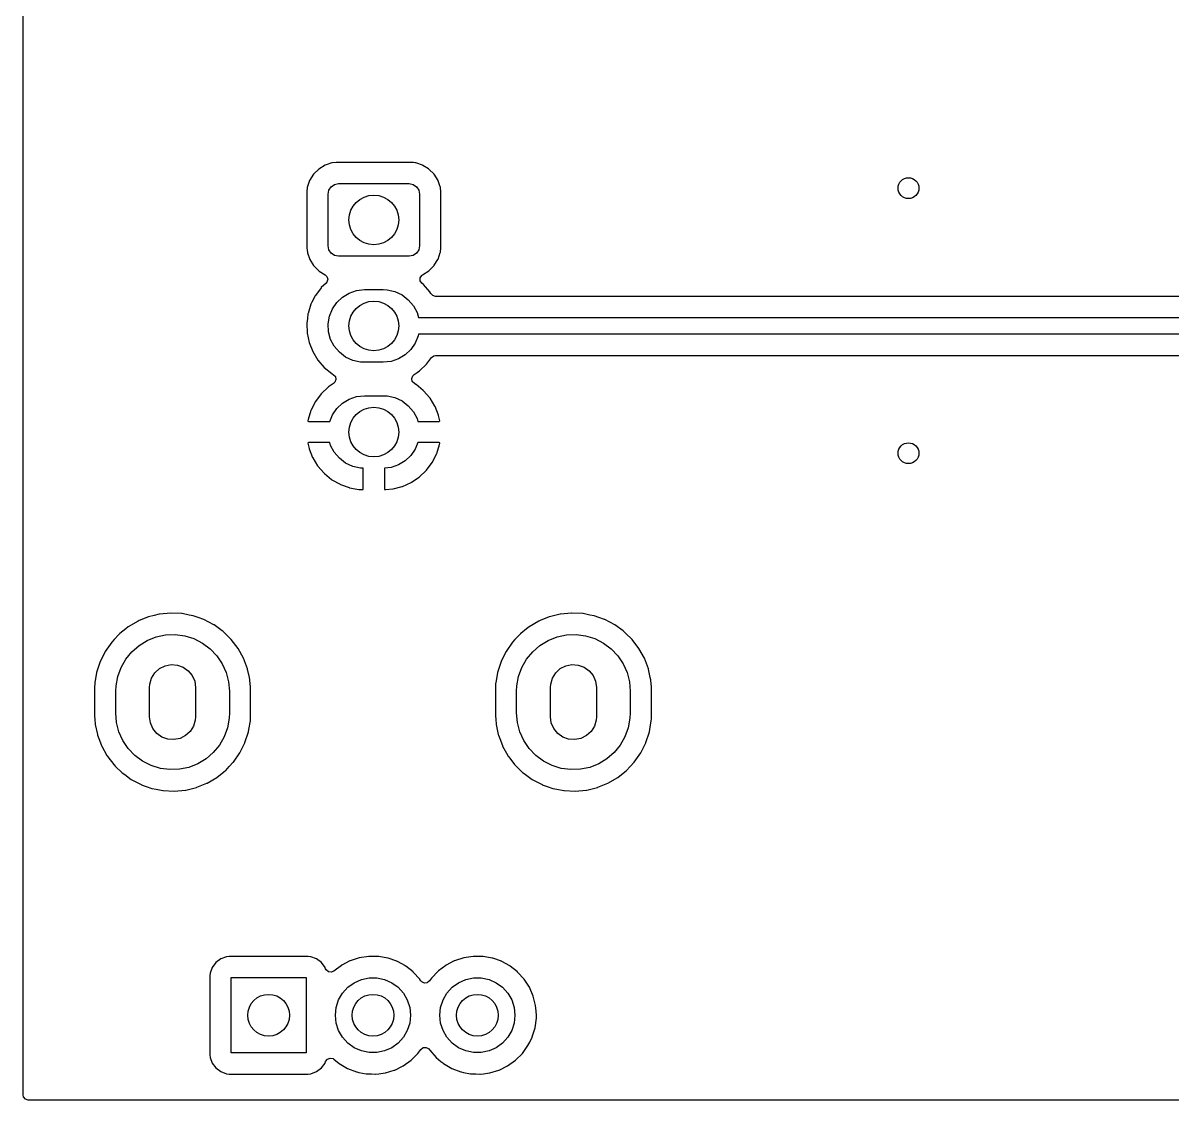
# Model space of a CAD drawing. Extents: x 63 to 234, y -148 to -41.
# Drawn here: x 62.62 to 90.15, y -147.57 to -121.77 of the extents above; entities that cross this region are included whole.
import ezdxf

# ---------------------------------------------------------------- set-up
doc = ezdxf.new("R2010")
doc.units = 0
doc.layers.add('BLACK', color=7, linetype='CONTINUOUS')

msp = doc.modelspace()

# ---------------------------------------------------------------- linework, layer by layer
at = {"layer": 'BLACK', "linetype": 'CONTINUOUS'}
for p, q in [((62.6155, -147.447), (62.6155, -40.7665)), ((69.6977, -125.274), (69.5727, -125.399)), ((69.8481, -125.18), (69.6977, -125.274)), ((69.8772, -125.171), (69.8481, -125.18)), ((70.0093, -125.127), (69.8772, -125.171)), ((70.0158, -125.124), (70.0093, -125.127)), ((70.0093, -125.127), (70.0093, -125.127)), ((70.0227, -125.124), (70.0158, -125.124)), ((70.1183, -125.114), (70.0227, -125.124)), ((70.0227, -125.124), (70.0227, -125.124)), ((70.1184, -125.114), (70.1183, -125.114)), ((70.1216, -125.113), (70.1184, -125.114)), ((71.9124, -125.113), (70.1216, -125.113)), ((71.967, -125.119), (71.9124, -125.113)), ((72.01, -125.124), (71.967, -125.119)), ((72.0169, -125.124), (72.01, -125.124)), ((72.01, -125.124), (72.01, -125.124)), ((72.0234, -125.126), (72.0169, -125.124)), ((72.0435, -125.133), (72.0234, -125.126)), ((72.0234, -125.126), (72.0234, -125.126)), ((72.1847, -125.18), (72.0435, -125.133)), ((72.191, -125.184), (72.1847, -125.18)), ((72.3259, -125.267), (72.191, -125.184)), ((72.191, -125.184), (72.191, -125.184)), ((72.3353, -125.273), (72.3259, -125.267)), ((72.4605, -125.398), (72.3353, -125.273)), ((69.4799, -125.549), (69.4242, -125.717)), ((69.5727, -125.399), (69.4799, -125.549)), ((72.5536, -125.548), (72.4605, -125.398)), ((72.5559, -125.555), (72.5536, -125.548)), ((72.5885, -125.653), (72.5559, -125.555)), ((69.4242, -125.717), (69.4135, -125.822)), ((69.4135, -125.822), (69.4135, -127.162)), ((69.922, -125.872), (69.941, -125.776)), ((69.941, -125.776), (69.9952, -125.695)), ((69.9952, -125.695), (70.0763, -125.641)), ((70.0763, -125.641), (70.172, -125.622)), ((70.172, -125.622), (71.862, -125.622)), ((71.862, -125.622), (71.9577, -125.641)), ((71.9577, -125.641), (72.0388, -125.695)), ((72.0388, -125.695), (72.093, -125.776)), ((72.093, -125.776), (72.112, -125.872)), ((72.6095, -125.716), (72.5885, -125.653)), ((72.6205, -125.822), (72.6095, -125.716)), ((72.6205, -127.162), (72.6205, -125.822)), ((69.922, -127.112), (69.922, -125.872)), ((72.112, -125.872), (72.112, -127.112)), ((69.4135, -127.162), (69.4138, -127.166)), ((69.4138, -127.166), (69.4138, -127.166)), ((69.4138, -127.166), (69.4191, -127.217)), ((69.4191, -127.217), (69.4245, -127.268)), ((69.941, -127.208), (69.922, -127.112)), ((69.9952, -127.289), (69.941, -127.208)), ((72.093, -127.208), (72.0388, -127.289)), ((72.112, -127.112), (72.093, -127.208)), ((72.6098, -127.267), (72.6205, -127.162)), ((69.4245, -127.268), (69.4267, -127.275)), ((69.4267, -127.275), (69.4267, -127.275)), ((69.4267, -127.275), (69.4293, -127.283)), ((69.4293, -127.283), (69.4804, -127.436)), ((69.4804, -127.436), (69.5735, -127.586)), ((70.0763, -127.343), (69.9952, -127.289)), ((70.172, -127.362), (70.0763, -127.343)), ((71.862, -127.362), (70.172, -127.362)), ((71.9577, -127.343), (71.862, -127.362)), ((72.0388, -127.289), (71.9577, -127.343)), ((72.4651, -127.579), (72.5503, -127.441)), ((72.5503, -127.441), (72.5541, -127.435)), ((72.5503, -127.441), (72.5503, -127.441)), ((72.5541, -127.435), (72.5806, -127.355)), ((72.5806, -127.355), (72.6076, -127.273)), ((72.6076, -127.273), (72.6098, -127.267)), ((72.6076, -127.273), (72.6076, -127.273)), ((69.5735, -127.586), (69.5787, -127.592)), ((69.5787, -127.592), (69.5865, -127.599)), ((69.5865, -127.599), (69.6987, -127.711)), ((69.6987, -127.711), (69.7049, -127.715)), ((69.7049, -127.715), (69.7049, -127.715)), ((69.7049, -127.715), (69.8493, -127.804)), ((72.1859, -127.804), (72.3301, -127.714)), ((72.3301, -127.714), (72.3363, -127.71)), ((72.3363, -127.71), (72.4613, -127.585)), ((72.4613, -127.585), (72.4651, -127.579)), ((69.8727, -128.004), (69.7597, -128.112)), ((69.8493, -127.804), (69.8479, -127.806)), ((69.8479, -127.806), (69.8923, -127.845)), ((69.8912, -127.982), (69.8727, -128.004)), ((69.9118, -127.914), (69.8912, -127.982)), ((69.8923, -127.845), (69.9118, -127.914)), ((72.1273, -127.88), (72.1641, -127.819)), ((72.1292, -127.951), (72.1273, -127.88)), ((72.1692, -128.01), (72.1292, -127.951)), ((72.1641, -127.819), (72.1864, -127.804)), ((72.2065, -128.04), (72.1692, -128.01)), ((72.1864, -127.804), (72.1859, -127.804)), ((72.3598, -128.217), (72.2065, -128.04)), ((69.6138, -128.308), (69.5348, -128.463)), ((69.6162, -128.303), (69.6138, -128.308)), ((69.6138, -128.308), (69.6138, -128.308)), ((69.7558, -128.115), (69.6162, -128.303)), ((69.7597, -128.112), (69.7558, -128.115)), ((69.7597, -128.112), (69.7597, -128.112)), ((70.266, -128.339), (70.4271, -128.242)), ((70.4271, -128.242), (70.6052, -128.182)), ((70.6052, -128.182), (70.792, -128.162)), ((70.792, -128.162), (71.242, -128.162)), ((71.242, -128.162), (71.339, -128.167)), ((71.339, -128.167), (71.5224, -128.208)), ((71.5224, -128.208), (71.6927, -128.288)), ((71.6927, -128.288), (71.842, -128.402)), ((72.3834, -128.256), (72.3598, -128.217)), ((72.3878, -128.263), (72.3834, -128.256)), ((72.4274, -128.303), (72.3878, -128.263)), ((72.4955, -128.323), (72.4274, -128.303)), ((122.149, -128.323), (72.4955, -128.323)), ((69.5102, -128.511), (69.4408, -128.735)), ((69.5348, -128.463), (69.5102, -128.511)), ((70.0238, -128.624), (70.1295, -128.468)), ((70.1295, -128.468), (70.266, -128.339)), ((71.842, -128.402), (71.9633, -128.546)), ((71.9633, -128.546), (72.0509, -128.712)), ((69.4254, -128.851), (69.4101, -128.967)), ((69.4401, -128.74), (69.4254, -128.851)), ((69.4408, -128.735), (69.4401, -128.74)), ((69.4401, -128.74), (69.4401, -128.74)), ((69.9234, -128.983), (69.954, -128.798)), ((69.954, -128.798), (70.0238, -128.624)), ((72.0509, -128.712), (72.084, -128.832)), ((72.084, -128.832), (122.174, -128.832)), ((69.4101, -128.967), (69.4188, -129.201)), ((69.9332, -129.171), (69.9234, -128.983)), ((69.4188, -129.201), (69.4669, -129.43)), ((69.4669, -129.43), (69.5528, -129.647)), ((69.9831, -129.352), (69.9332, -129.171)), ((70.0707, -129.518), (69.9831, -129.352)), ((72.08, -129.266), (72.0102, -129.44)), ((72.0856, -129.232), (72.08, -129.266)), ((122.091, -129.232), (72.0856, -129.232)), ((69.5528, -129.647), (69.6742, -129.847)), ((70.192, -129.662), (70.0707, -129.518)), ((70.3413, -129.776), (70.192, -129.662)), ((71.9045, -129.596), (71.768, -129.725)), ((72.0102, -129.44), (71.9045, -129.596)), ((69.6742, -129.847), (69.8275, -130.024)), ((70.5116, -129.856), (70.3413, -129.776)), ((70.695, -129.897), (70.5116, -129.856)), ((70.792, -129.902), (70.695, -129.897)), ((71.242, -129.902), (70.792, -129.902)), ((71.4288, -129.882), (71.242, -129.902)), ((71.6069, -129.822), (71.4288, -129.882)), ((71.768, -129.725), (71.6069, -129.822)), ((72.1089, -130.11), (72.2782, -129.949)), ((72.2782, -129.949), (72.3537, -129.847)), ((72.3537, -129.847), (72.3953, -129.791)), ((72.3953, -129.791), (72.452, -129.749)), ((72.452, -129.749), (72.4964, -129.74)), ((72.4964, -129.74), (121.828, -129.74)), ((69.8275, -130.024), (70.0084, -130.172)), ((70.0084, -130.172), (70.013, -130.175)), ((70.013, -130.175), (70.013, -130.175)), ((70.013, -130.175), (70.046, -130.194)), ((70.046, -130.194), (70.0953, -130.245)), ((70.0953, -130.245), (70.1092, -130.314)), ((71.9249, -130.29), (71.9508, -130.224)), ((71.9508, -130.224), (71.98, -130.197)), ((71.98, -130.197), (72.0516, -130.149)), ((72.0516, -130.149), (72.1089, -130.11)), ((69.9216, -130.498), (69.7601, -130.652)), ((69.9298, -130.491), (69.9216, -130.498)), ((70.054, -130.408), (69.9298, -130.491)), ((70.0832, -130.38), (70.054, -130.408)), ((70.1092, -130.314), (70.0832, -130.38)), ((71.9387, -130.36), (71.9249, -130.29)), ((71.988, -130.411), (71.9387, -130.36)), ((72.0207, -130.43), (71.988, -130.411)), ((72.0295, -130.436), (72.0207, -130.43)), ((72.202, -130.577), (72.0295, -130.436)), ((69.753, -130.66), (69.6198, -130.839)), ((69.7601, -130.652), (69.753, -130.66)), ((70.266, -130.879), (70.4271, -130.782)), ((70.4271, -130.782), (70.6052, -130.722)), ((70.6052, -130.722), (70.792, -130.702)), ((70.792, -130.702), (71.242, -130.702)), ((71.242, -130.702), (71.339, -130.707)), ((71.339, -130.707), (71.5224, -130.748)), ((71.5224, -130.748), (71.6927, -130.828)), ((72.2097, -130.585), (72.202, -130.577)), ((72.3559, -130.753), (72.2097, -130.585)), ((72.3622, -130.762), (72.3559, -130.753)), ((72.478, -130.953), (72.3622, -130.762)), ((69.509, -131.057), (69.4429, -131.27)), ((69.513, -131.047), (69.509, -131.057)), ((69.6142, -130.848), (69.513, -131.047)), ((69.6198, -130.839), (69.6142, -130.848)), ((70.0238, -131.164), (70.1295, -131.008)), ((70.1295, -131.008), (70.266, -130.879)), ((71.6927, -130.828), (71.842, -130.942)), ((71.842, -130.942), (71.9633, -131.086)), ((71.9633, -131.086), (72.0509, -131.252)), ((72.4827, -130.962), (72.478, -130.953)), ((72.5647, -131.17), (72.4827, -130.962)), ((69.4406, -131.28), (69.438, -131.3)), ((69.438, -131.3), (69.4402, -131.314)), ((69.4402, -131.314), (69.4533, -131.318)), ((69.4429, -131.27), (69.4406, -131.28)), ((69.4533, -131.318), (69.9621, -131.318)), ((69.9621, -131.318), (70.0238, -131.164)), ((72.0509, -131.252), (72.0692, -131.318)), ((72.0692, -131.318), (72.5786, -131.318)), ((72.5677, -131.18), (72.5647, -131.17)), ((72.5937, -131.303), (72.5677, -131.18)), ((72.5786, -131.318), (72.5922, -131.314)), ((72.5922, -131.314), (72.5937, -131.303)), ((69.4418, -131.83), (69.4403, -131.841)), ((69.4403, -131.841), (69.4663, -131.964)), ((69.4554, -131.826), (69.4418, -131.83)), ((69.9648, -131.826), (69.4554, -131.826)), ((69.9831, -131.892), (69.9648, -131.826)), ((70.0707, -132.058), (69.9831, -131.892)), ((72.0719, -131.826), (72.0102, -131.98)), ((72.5807, -131.826), (72.0719, -131.826)), ((72.525, -132.087), (72.5911, -131.874)), ((72.5938, -131.83), (72.5807, -131.826)), ((72.5911, -131.874), (72.5934, -131.864)), ((72.5934, -131.864), (72.596, -131.844)), ((72.596, -131.844), (72.5938, -131.83)), ((69.4663, -131.964), (69.4693, -131.974)), ((69.4693, -131.974), (69.5513, -132.182)), ((69.5513, -132.182), (69.556, -132.191)), ((70.192, -132.202), (70.0707, -132.058)), ((71.9045, -132.136), (71.768, -132.265)), ((72.0102, -131.98), (71.9045, -132.136)), ((72.4198, -132.296), (72.521, -132.097)), ((72.521, -132.097), (72.525, -132.087)), ((69.556, -132.191), (69.6718, -132.382)), ((69.6718, -132.382), (69.6781, -132.391)), ((69.6781, -132.391), (69.8243, -132.559)), ((70.3413, -132.316), (70.192, -132.202)), ((70.5116, -132.396), (70.3413, -132.316)), ((70.695, -132.437), (70.5116, -132.396)), ((70.763, -132.44), (70.695, -132.437)), ((70.763, -132.936), (70.763, -132.44)), ((71.4288, -132.422), (71.271, -132.439)), ((71.271, -132.439), (71.271, -132.932)), ((71.6069, -132.362), (71.4288, -132.422)), ((71.768, -132.265), (71.6069, -132.362)), ((72.281, -132.484), (72.4142, -132.305)), ((72.4142, -132.305), (72.4198, -132.296)), ((69.8243, -132.559), (69.832, -132.567)), ((69.832, -132.567), (70.0045, -132.708)), ((70.0045, -132.708), (70.0133, -132.714)), ((70.0133, -132.714), (70.2073, -132.825)), ((71.919, -132.777), (72.1042, -132.653)), ((72.1042, -132.653), (72.1124, -132.646)), ((72.1124, -132.646), (72.2739, -132.492)), ((72.2739, -132.492), (72.281, -132.484)), ((70.2073, -132.825), (70.2169, -132.829)), ((70.2169, -132.829), (70.4267, -132.905)), ((70.4267, -132.905), (70.437, -132.908)), ((70.437, -132.908), (70.6578, -132.948)), ((70.6578, -132.948), (70.666, -132.949)), ((70.666, -132.949), (70.6849, -132.95)), ((70.6849, -132.95), (70.6878, -132.95)), ((70.6878, -132.95), (70.7449, -132.95)), ((70.7449, -132.95), (70.7601, -132.946)), ((70.7601, -132.946), (70.7613, -132.944)), ((70.7613, -132.944), (70.763, -132.936)), ((71.271, -132.932), (71.2755, -132.947)), ((71.2755, -132.947), (71.2769, -132.948)), ((71.2769, -132.948), (71.2845, -132.95)), ((71.2845, -132.95), (71.2981, -132.95)), ((71.2981, -132.95), (71.3034, -132.95)), ((71.3034, -132.95), (71.4697, -132.936)), ((71.4697, -132.936), (71.4802, -132.934)), ((71.4802, -132.934), (71.6962, -132.878)), ((71.6962, -132.878), (71.7062, -132.874)), ((71.7062, -132.874), (71.9097, -132.783)), ((71.9097, -132.783), (71.919, -132.777)), ((65.6169, -136.001), (65.397, -136.09)), ((65.6212, -135.999), (65.6169, -136.001)), ((65.6169, -136.001), (65.6169, -136.001)), ((65.7554, -135.966), (65.6212, -135.999)), ((65.8801, -135.936), (65.7554, -135.966)), ((65.8846, -135.935), (65.8801, -135.936)), ((65.8801, -135.936), (65.8801, -135.936)), ((66.1545, -135.909), (65.8846, -135.935)), ((66.1591, -135.909), (66.1545, -135.909)), ((66.4208, -135.922), (66.1591, -135.909)), ((66.1591, -135.909), (66.1591, -135.909)), ((66.4253, -135.922), (66.4208, -135.922)), ((66.4208, -135.922), (66.4208, -135.922)), ((66.4298, -135.923), (66.4253, -135.922)), ((66.5933, -135.956), (66.4298, -135.923)), ((66.4298, -135.923), (66.4298, -135.923)), ((66.6914, -135.975), (66.5933, -135.956)), ((66.8078, -136.016), (66.6914, -135.975)), ((66.9427, -136.064), (66.8078, -136.016)), ((75.2169, -136.001), (74.997, -136.09)), ((75.2212, -135.999), (75.2169, -136.001)), ((75.2169, -136.001), (75.2169, -136.001)), ((75.3554, -135.966), (75.2212, -135.999)), ((75.4801, -135.936), (75.3554, -135.966)), ((75.4846, -135.935), (75.4801, -135.936)), ((75.4801, -135.936), (75.4801, -135.936)), ((75.7545, -135.909), (75.4846, -135.935)), ((75.7591, -135.909), (75.7545, -135.909)), ((76.0208, -135.922), (75.7591, -135.909)), ((75.7591, -135.909), (75.7591, -135.909)), ((76.0253, -135.922), (76.0208, -135.922)), ((76.0208, -135.922), (76.0208, -135.922)), ((76.0298, -135.923), (76.0253, -135.922)), ((76.1933, -135.956), (76.0298, -135.923)), ((76.0298, -135.923), (76.0298, -135.923)), ((76.2914, -135.975), (76.1933, -135.956)), ((76.4078, -136.016), (76.2914, -135.975)), ((76.5427, -136.064), (76.4078, -136.016)), ((65.0758, -136.286), (64.9376, -136.397)), ((65.1358, -136.238), (65.0758, -136.286)), ((65.3698, -136.101), (65.1358, -136.238)), ((65.397, -136.09), (65.3698, -136.101)), ((66.9428, -136.064), (66.9427, -136.064)), ((66.9471, -136.065), (66.9428, -136.064)), ((67.187, -136.191), (66.9471, -136.065)), ((67.1907, -136.194), (67.187, -136.191)), ((67.3881, -136.338), (67.1907, -136.194)), ((74.6758, -136.286), (74.5376, -136.397)), ((74.7358, -136.238), (74.6758, -136.286)), ((74.9698, -136.101), (74.7358, -136.238)), ((74.997, -136.09), (74.9698, -136.101)), ((76.5428, -136.064), (76.5427, -136.064)), ((76.5471, -136.065), (76.5428, -136.064)), ((76.787, -136.191), (76.5471, -136.065)), ((76.7907, -136.194), (76.787, -136.191)), ((76.9881, -136.338), (76.7907, -136.194)), ((64.7962, -136.544), (64.739, -136.606)), ((64.9209, -136.411), (64.7962, -136.544)), ((64.9241, -136.407), (64.9209, -136.411)), ((64.9376, -136.397), (64.9241, -136.407)), ((65.3957, -136.683), (65.5923, -136.564)), ((65.5923, -136.564), (65.8062, -136.479)), ((65.8062, -136.479), (66.0313, -136.432)), ((66.0313, -136.432), (66.2611, -136.424)), ((66.2611, -136.424), (66.489, -136.454)), ((66.489, -136.454), (66.7087, -136.522)), ((66.7087, -136.522), (66.9137, -136.626)), ((67.4063, -136.351), (67.3881, -136.338)), ((67.4689, -136.412), (67.4063, -136.351)), ((67.5801, -136.521), (67.4689, -136.412)), ((67.6002, -136.541), (67.5801, -136.521)), ((67.7647, -136.756), (67.6002, -136.541)), ((74.3962, -136.544), (74.339, -136.606)), ((74.5209, -136.411), (74.3962, -136.544)), ((74.5241, -136.407), (74.5209, -136.411)), ((74.5376, -136.397), (74.5241, -136.407)), ((74.9957, -136.683), (75.1923, -136.564)), ((75.1923, -136.564), (75.4062, -136.479)), ((75.4062, -136.479), (75.6313, -136.432)), ((75.6313, -136.432), (75.8611, -136.424)), ((75.8611, -136.424), (76.089, -136.454)), ((76.089, -136.454), (76.3087, -136.522)), ((76.3087, -136.522), (76.5137, -136.626)), ((77.0063, -136.351), (76.9881, -136.338)), ((77.0689, -136.412), (77.0063, -136.351)), ((77.1801, -136.521), (77.0689, -136.412)), ((77.2002, -136.541), (77.1801, -136.521)), ((77.3647, -136.756), (77.2002, -136.541)), ((64.5824, -136.832), (64.5003, -136.997)), ((64.5844, -136.828), (64.5824, -136.832)), ((64.5824, -136.832), (64.5824, -136.832)), ((64.739, -136.606), (64.5844, -136.828)), ((65.0762, -137.012), (65.222, -136.834)), ((65.222, -136.834), (65.3957, -136.683)), ((66.9137, -136.626), (67.0982, -136.763)), ((67.0982, -136.763), (67.2569, -136.93)), ((67.8963, -136.993), (67.7647, -136.756)), ((74.1824, -136.832), (74.1003, -136.997)), ((74.1844, -136.828), (74.1824, -136.832)), ((74.1824, -136.832), (74.1824, -136.832)), ((74.339, -136.606), (74.1844, -136.828)), ((74.6762, -137.012), (74.822, -136.834)), ((74.822, -136.834), (74.9957, -136.683)), ((76.5137, -136.626), (76.6982, -136.763)), ((76.6982, -136.763), (76.8569, -136.93)), ((77.4963, -136.993), (77.3647, -136.756)), ((64.4636, -137.071), (64.3792, -137.329)), ((64.5003, -136.997), (64.4636, -137.071)), ((64.9624, -137.212), (65.0762, -137.012)), ((66.0161, -137.173), (66.1625, -137.143)), ((66.1625, -137.143), (66.3114, -137.154)), ((67.2569, -136.93), (67.3853, -137.121)), ((67.3853, -137.121), (67.4798, -137.33)), ((67.9924, -137.247), (67.8963, -136.993)), ((74.0636, -137.071), (73.9792, -137.329)), ((74.1003, -136.997), (74.0636, -137.071)), ((74.5624, -137.212), (74.6762, -137.012)), ((75.6161, -137.173), (75.7625, -137.143)), ((75.7625, -137.143), (75.9114, -137.154)), ((76.8569, -136.93), (76.9853, -137.121)), ((76.9853, -137.121), (77.0798, -137.33)), ((77.5924, -137.247), (77.4963, -136.993)), ((64.3784, -137.333), (64.336, -137.577)), ((64.3792, -137.329), (64.3784, -137.333)), ((64.3784, -137.333), (64.3784, -137.333)), ((64.884, -137.428), (64.9624, -137.212)), ((65.6945, -137.468), (65.7732, -137.341)), ((65.7732, -137.341), (65.8831, -137.24)), ((65.8831, -137.24), (66.0161, -137.173)), ((66.3114, -137.154), (66.4518, -137.205)), ((66.4518, -137.205), (66.5735, -137.291)), ((66.5735, -137.291), (66.6675, -137.407)), ((66.6675, -137.407), (66.7267, -137.544)), ((67.4798, -137.33), (67.5376, -137.553)), ((67.9934, -137.251), (67.9924, -137.247)), ((68.0378, -137.452), (67.9934, -137.251)), ((67.9934, -137.251), (67.9934, -137.251)), ((73.9784, -137.333), (73.936, -137.577)), ((73.9792, -137.329), (73.9784, -137.333)), ((73.9784, -137.333), (73.9784, -137.333)), ((74.484, -137.428), (74.5624, -137.212)), ((75.2946, -137.468), (75.3732, -137.341)), ((75.3732, -137.341), (75.4831, -137.24)), ((75.4831, -137.24), (75.6161, -137.173)), ((75.9114, -137.154), (76.0518, -137.205)), ((76.0518, -137.205), (76.1735, -137.291)), ((76.1735, -137.291), (76.2674, -137.407)), ((76.2674, -137.407), (76.3267, -137.544)), ((77.0798, -137.33), (77.1376, -137.553)), ((77.5934, -137.251), (77.5924, -137.247)), ((77.6378, -137.452), (77.5934, -137.251)), ((77.5934, -137.251), (77.5934, -137.251)), ((64.3328, -137.596), (64.3285, -137.682)), ((64.3285, -137.682), (64.3285, -138.371)), ((64.336, -137.577), (64.3328, -137.596)), ((64.837, -137.782), (64.843, -137.654)), ((64.843, -137.654), (64.884, -137.428)), ((65.647, -137.692), (65.6529, -137.612)), ((65.647, -138.392), (65.647, -137.692)), ((65.6529, -137.612), (65.6945, -137.468)), ((66.7267, -137.544), (66.747, -137.692)), ((66.747, -137.692), (66.747, -138.392)), ((67.5376, -137.553), (67.557, -137.782)), ((68.0509, -137.512), (68.0378, -137.452)), ((68.0512, -137.516), (68.0509, -137.512)), ((68.0633, -137.683), (68.0512, -137.516)), ((68.0655, -137.713), (68.0633, -137.683)), ((73.9328, -137.596), (73.9285, -137.682)), ((73.9285, -137.682), (73.9285, -138.371)), ((73.936, -137.577), (73.9328, -137.596)), ((74.437, -137.782), (74.443, -137.654)), ((74.443, -137.654), (74.484, -137.428)), ((75.247, -137.692), (75.2529, -137.612)), ((75.247, -138.392), (75.247, -137.692)), ((75.2529, -137.612), (75.2946, -137.468)), ((76.3267, -137.544), (76.347, -137.692)), ((76.347, -137.692), (76.347, -138.392)), ((77.1376, -137.553), (77.157, -137.782)), ((77.6509, -137.512), (77.6378, -137.452)), ((77.6512, -137.516), (77.6509, -137.512)), ((77.6633, -137.683), (77.6512, -137.516)), ((77.6655, -137.713), (77.6633, -137.683)), ((64.837, -138.302), (64.837, -137.782)), ((67.557, -137.782), (67.557, -138.302)), ((68.0655, -138.402), (68.0655, -137.713)), ((74.437, -138.302), (74.437, -137.782)), ((77.157, -137.782), (77.157, -138.302)), ((77.6655, -138.402), (77.6655, -137.713)), ((64.3285, -138.371), (64.3287, -138.373)), ((64.3287, -138.373), (64.335, -138.461)), ((64.3287, -138.373), (64.3287, -138.373)), ((64.335, -138.461), (64.3431, -138.572)), ((64.8564, -138.531), (64.837, -138.302)), ((65.6673, -138.54), (65.647, -138.392)), ((66.7411, -138.472), (66.6994, -138.616)), ((66.747, -138.392), (66.7411, -138.472)), ((67.551, -138.43), (67.51, -138.656)), ((67.557, -138.302), (67.551, -138.43)), ((68.0249, -138.697), (68.0606, -138.492)), ((68.0606, -138.492), (68.0612, -138.488)), ((68.0606, -138.492), (68.0606, -138.492)), ((68.0612, -138.488), (68.0637, -138.439)), ((68.0637, -138.439), (68.0654, -138.404)), ((68.0654, -138.404), (68.0655, -138.402)), ((68.0654, -138.404), (68.0654, -138.404)), ((73.9285, -138.371), (73.9287, -138.373)), ((73.9287, -138.373), (73.935, -138.461)), ((73.9287, -138.373), (73.9287, -138.373)), ((73.935, -138.461), (73.9431, -138.572)), ((74.4564, -138.531), (74.437, -138.302)), ((75.2673, -138.54), (75.247, -138.392)), ((76.3411, -138.472), (76.2994, -138.616)), ((76.347, -138.392), (76.3411, -138.472)), ((77.151, -138.43), (77.11, -138.656)), ((77.157, -138.302), (77.151, -138.43)), ((77.6249, -138.697), (77.6606, -138.492)), ((77.6606, -138.492), (77.6612, -138.488)), ((77.6606, -138.492), (77.6606, -138.492)), ((77.6612, -138.488), (77.6637, -138.439)), ((77.6637, -138.439), (77.6654, -138.404)), ((77.6654, -138.404), (77.6655, -138.402)), ((77.6654, -138.404), (77.6654, -138.404)), ((64.3431, -138.572), (64.3441, -138.577)), ((64.3441, -138.577), (64.3441, -138.577)), ((64.3441, -138.577), (64.3965, -138.814)), ((64.9142, -138.754), (64.8564, -138.531)), ((65.0087, -138.963), (64.9142, -138.754)), ((65.7266, -138.677), (65.6673, -138.54)), ((65.8205, -138.793), (65.7266, -138.677)), ((65.9422, -138.879), (65.8205, -138.793)), ((66.6208, -138.743), (66.5109, -138.844)), ((66.6994, -138.616), (66.6208, -138.743)), ((67.51, -138.656), (67.4316, -138.872)), ((67.9304, -139.013), (68.0148, -138.755)), ((68.0148, -138.755), (68.0249, -138.697)), ((73.9431, -138.572), (73.9441, -138.577)), ((73.9441, -138.577), (73.9441, -138.577)), ((73.9441, -138.577), (73.9965, -138.814)), ((74.5142, -138.754), (74.4564, -138.531)), ((74.6087, -138.963), (74.5142, -138.754)), ((75.3265, -138.677), (75.2673, -138.54)), ((75.4205, -138.793), (75.3265, -138.677)), ((75.5422, -138.879), (75.4205, -138.793)), ((76.2208, -138.743), (76.1109, -138.844)), ((76.2994, -138.616), (76.2208, -138.743)), ((77.11, -138.656), (77.0316, -138.872)), ((77.5304, -139.013), (77.6148, -138.755)), ((77.6148, -138.755), (77.6249, -138.697)), ((64.3965, -138.814), (64.4016, -138.837)), ((64.4016, -138.837), (64.431, -138.915)), ((64.431, -138.915), (64.4942, -139.082)), ((65.1371, -139.154), (65.0087, -138.963)), ((66.0826, -138.93), (65.9422, -138.879)), ((66.2315, -138.941), (66.0826, -138.93)), ((66.3779, -138.911), (66.2315, -138.941)), ((66.5109, -138.844), (66.3779, -138.911)), ((67.3178, -139.072), (67.172, -139.25)), ((67.4316, -138.872), (67.3178, -139.072)), ((67.8266, -139.222), (67.9283, -139.017)), ((67.9283, -139.017), (67.9304, -139.013)), ((67.9283, -139.017), (67.9283, -139.017)), ((73.9965, -138.814), (74.0016, -138.837)), ((74.0016, -138.837), (74.031, -138.915)), ((74.031, -138.915), (74.0942, -139.082)), ((74.7371, -139.154), (74.6087, -138.963)), ((75.6826, -138.93), (75.5422, -138.879)), ((75.8315, -138.941), (75.6826, -138.93)), ((75.9779, -138.911), (75.8315, -138.941)), ((76.1109, -138.844), (75.9779, -138.911)), ((76.9178, -139.072), (76.772, -139.25)), ((77.0316, -138.872), (76.9178, -139.072)), ((77.4266, -139.222), (77.5283, -139.017)), ((77.5283, -139.017), (77.5304, -139.013)), ((77.5283, -139.017), (77.5283, -139.017)), ((64.4942, -139.082), (64.4977, -139.091)), ((64.4977, -139.091), (64.4999, -139.095)), ((64.4999, -139.095), (64.6264, -139.323)), ((64.6264, -139.323), (64.6293, -139.328)), ((64.6293, -139.328), (64.6468, -139.351)), ((65.2958, -139.321), (65.1371, -139.154)), ((65.4803, -139.458), (65.2958, -139.321)), ((67.172, -139.25), (66.9983, -139.401)), ((67.655, -139.478), (67.8096, -139.256)), ((67.8096, -139.256), (67.8266, -139.222)), ((74.0942, -139.082), (74.0977, -139.091)), ((74.0977, -139.091), (74.0999, -139.095)), ((74.0999, -139.095), (74.2264, -139.323)), ((74.2264, -139.323), (74.2293, -139.328)), ((74.2293, -139.328), (74.2468, -139.351)), ((74.8958, -139.321), (74.7371, -139.154)), ((75.0803, -139.458), (74.8958, -139.321)), ((76.772, -139.25), (76.5983, -139.401)), ((77.255, -139.478), (77.4096, -139.256)), ((77.4096, -139.256), (77.4266, -139.222)), ((64.6468, -139.351), (64.7873, -139.535)), ((64.7873, -139.535), (64.7938, -139.543)), ((64.7938, -139.543), (64.7971, -139.547)), ((64.7971, -139.547), (64.7971, -139.547)), ((64.7971, -139.547), (64.8241, -139.573)), ((64.8241, -139.573), (64.9877, -139.733)), ((65.6853, -139.562), (65.4803, -139.458)), ((65.905, -139.63), (65.6853, -139.562)), ((66.5878, -139.605), (66.3627, -139.652)), ((66.8017, -139.52), (66.5878, -139.605)), ((66.9983, -139.401), (66.8017, -139.52)), ((67.4699, -139.677), (67.5536, -139.587)), ((67.5536, -139.587), (67.6519, -139.482)), ((67.6519, -139.482), (67.655, -139.478)), ((67.6519, -139.482), (67.6519, -139.482)), ((74.2468, -139.351), (74.3873, -139.535)), ((74.3873, -139.535), (74.3938, -139.543)), ((74.3938, -139.543), (74.3971, -139.547)), ((74.3971, -139.547), (74.3971, -139.547)), ((74.3971, -139.547), (74.4241, -139.573)), ((74.4241, -139.573), (74.5877, -139.733)), ((75.2853, -139.562), (75.0803, -139.458)), ((75.505, -139.63), (75.2853, -139.562)), ((76.1878, -139.605), (75.9627, -139.652)), ((76.4017, -139.52), (76.1878, -139.605)), ((76.5983, -139.401), (76.4017, -139.52)), ((77.0699, -139.677), (77.1536, -139.587)), ((77.1536, -139.587), (77.2519, -139.482)), ((77.2519, -139.482), (77.255, -139.478)), ((77.2519, -139.482), (77.2519, -139.482)), ((64.9877, -139.733), (64.9914, -139.736)), ((64.9914, -139.736), (64.9914, -139.736)), ((64.9914, -139.736), (65.0515, -139.779)), ((65.0515, -139.779), (65.207, -139.893)), ((65.207, -139.893), (65.4469, -140.019)), ((66.1329, -139.66), (65.905, -139.63)), ((66.3627, -139.652), (66.1329, -139.66)), ((67.0242, -139.983), (67.2582, -139.846)), ((67.2582, -139.846), (67.4246, -139.713)), ((67.4246, -139.713), (67.4664, -139.679)), ((67.4664, -139.679), (67.4699, -139.677)), ((67.4664, -139.679), (67.4664, -139.679)), ((74.5877, -139.733), (74.5914, -139.736)), ((74.5914, -139.736), (74.5914, -139.736)), ((74.5914, -139.736), (74.6515, -139.779)), ((74.6515, -139.779), (74.807, -139.893)), ((74.807, -139.893), (75.0469, -140.019)), ((75.7329, -139.66), (75.505, -139.63)), ((75.9627, -139.652), (75.7329, -139.66)), ((76.6242, -139.983), (76.8582, -139.846)), ((76.8582, -139.846), (77.0246, -139.713)), ((77.0246, -139.713), (77.0664, -139.679)), ((77.0664, -139.679), (77.0699, -139.677)), ((77.0664, -139.679), (77.0664, -139.679)), ((65.4469, -140.019), (65.4512, -140.02)), ((65.4512, -140.02), (65.4513, -140.02)), ((65.4513, -140.02), (65.5664, -140.061)), ((65.5664, -140.061), (65.7026, -140.109)), ((65.7026, -140.109), (65.8007, -140.128)), ((65.8007, -140.128), (65.9642, -140.161)), ((65.9642, -140.161), (65.9642, -140.161)), ((65.9642, -140.161), (65.9687, -140.162)), ((65.9687, -140.162), (65.9732, -140.162)), ((65.9732, -140.162), (65.9732, -140.162)), ((65.9732, -140.162), (66.2349, -140.175)), ((66.2349, -140.175), (66.2349, -140.175)), ((66.2349, -140.175), (66.2395, -140.175)), ((66.2395, -140.175), (66.5094, -140.149)), ((66.5094, -140.149), (66.5139, -140.148)), ((66.5139, -140.148), (66.6736, -140.109)), ((66.5139, -140.148), (66.5139, -140.148)), ((66.6736, -140.109), (66.7728, -140.085)), ((66.7728, -140.085), (66.7822, -140.081)), ((66.7822, -140.081), (67.0199, -139.985)), ((67.0199, -139.985), (67.0242, -139.983)), ((67.0199, -139.985), (67.0199, -139.985)), ((75.0469, -140.019), (75.0512, -140.02)), ((75.0512, -140.02), (75.0513, -140.02)), ((75.0513, -140.02), (75.1664, -140.061)), ((75.1664, -140.061), (75.3026, -140.109)), ((75.3026, -140.109), (75.4007, -140.128)), ((75.4007, -140.128), (75.5642, -140.161)), ((75.5642, -140.161), (75.5642, -140.161)), ((75.5642, -140.161), (75.5687, -140.162)), ((75.5687, -140.162), (75.5732, -140.162)), ((75.5732, -140.162), (75.5732, -140.162)), ((75.5732, -140.162), (75.8349, -140.175)), ((75.8349, -140.175), (75.8349, -140.175)), ((75.8349, -140.175), (75.8395, -140.175)), ((75.8395, -140.175), (76.1094, -140.149)), ((76.1094, -140.149), (76.1139, -140.148)), ((76.1139, -140.148), (76.2736, -140.109)), ((76.1139, -140.148), (76.1139, -140.148)), ((76.2736, -140.109), (76.3728, -140.085)), ((76.3728, -140.085), (76.3822, -140.081)), ((76.3822, -140.081), (76.6199, -139.985)), ((76.6199, -139.985), (76.6242, -139.983)), ((76.6199, -139.985), (76.6199, -139.985)), ((67.2337, -144.279), (67.1464, -144.395)), ((67.3503, -144.191), (67.2337, -144.279)), ((67.4867, -144.14), (67.3503, -144.191)), ((67.5489, -144.133), (67.4867, -144.14)), ((69.4451, -144.133), (67.5489, -144.133)), ((69.5073, -144.14), (69.4451, -144.133)), ((69.6437, -144.191), (69.5073, -144.14)), ((69.7603, -144.279), (69.6437, -144.191)), ((69.8476, -144.395), (69.7603, -144.279)), ((70.4447, -144.241), (70.2485, -144.344)), ((70.4493, -144.239), (70.4447, -144.241)), ((70.4447, -144.241), (70.4447, -144.241)), ((70.6695, -144.167), (70.4493, -144.239)), ((70.8984, -144.132), (70.6695, -144.167)), ((70.9036, -144.132), (70.8984, -144.132)), ((71.0526, -144.134), (70.9036, -144.132)), ((70.9036, -144.132), (70.9036, -144.132)), ((71.13, -144.135), (71.0526, -144.134)), ((71.1351, -144.136), (71.13, -144.135)), ((71.3529, -144.175), (71.1351, -144.136)), ((71.1351, -144.136), (71.1351, -144.136)), ((71.358, -144.176), (71.3529, -144.175)), ((71.3529, -144.175), (71.3529, -144.175)), ((71.3629, -144.177), (71.358, -144.176)), ((71.5715, -144.251), (71.3629, -144.177)), ((71.3629, -144.177), (71.3629, -144.177)), ((71.5764, -144.253), (71.5715, -144.251)), ((71.5715, -144.251), (71.5715, -144.251)), ((71.5809, -144.255), (71.5764, -144.253)), ((71.7746, -144.362), (71.5809, -144.255)), ((71.5809, -144.255), (71.5809, -144.255)), ((72.9447, -144.241), (72.7485, -144.344)), ((72.9493, -144.239), (72.9447, -144.241)), ((72.9447, -144.241), (72.9447, -144.241)), ((73.1695, -144.167), (72.9493, -144.239)), ((73.3984, -144.132), (73.1695, -144.167)), ((73.4036, -144.132), (73.3984, -144.132)), ((73.5526, -144.134), (73.4036, -144.132)), ((73.4036, -144.132), (73.4036, -144.132)), ((73.63, -144.135), (73.5526, -144.134)), ((73.6351, -144.136), (73.63, -144.135)), ((73.8529, -144.175), (73.6351, -144.136)), ((73.6351, -144.136), (73.6351, -144.136)), ((73.858, -144.176), (73.8529, -144.175)), ((73.8529, -144.175), (73.8529, -144.175)), ((73.8629, -144.177), (73.858, -144.176)), ((74.0715, -144.251), (73.8629, -144.177)), ((73.8629, -144.177), (73.8629, -144.177)), ((74.0764, -144.253), (74.0715, -144.251)), ((74.0715, -144.251), (74.0715, -144.251)), ((74.0809, -144.255), (74.0764, -144.253)), ((74.2746, -144.362), (74.0809, -144.255)), ((74.0809, -144.255), (74.0809, -144.255)), ((67.0953, -144.532), (67.0885, -144.594)), ((67.1464, -144.395), (67.0953, -144.532)), ((69.8508, -144.404), (69.8476, -144.395)), ((69.8613, -144.432), (69.8508, -144.404)), ((69.8508, -144.404), (69.8508, -144.404)), ((69.8741, -144.457), (69.8613, -144.432)), ((69.9283, -144.503), (69.8741, -144.457)), ((69.9987, -144.512), (69.9283, -144.503)), ((70.058, -144.484), (69.9987, -144.512)), ((70.0587, -144.485), (70.058, -144.484)), ((70.2397, -144.349), (70.0587, -144.485)), ((70.2439, -144.346), (70.2397, -144.349)), ((70.2397, -144.349), (70.2397, -144.349)), ((70.2485, -144.344), (70.2439, -144.346)), ((71.7791, -144.365), (71.7746, -144.362)), ((71.7746, -144.362), (71.7746, -144.362)), ((71.7832, -144.368), (71.7791, -144.365)), ((71.9568, -144.505), (71.7832, -144.368)), ((71.7832, -144.368), (71.7832, -144.368)), ((71.9609, -144.508), (71.9568, -144.505)), ((71.9568, -144.505), (71.9568, -144.505)), ((72.1168, -144.68), (71.9609, -144.508)), ((72.5587, -144.485), (72.3986, -144.653)), ((72.5628, -144.482), (72.5587, -144.485)), ((72.7397, -144.349), (72.5628, -144.482)), ((72.7439, -144.346), (72.7397, -144.349)), ((72.7397, -144.349), (72.7397, -144.349)), ((72.7485, -144.344), (72.7439, -144.346)), ((74.2791, -144.365), (74.2746, -144.362)), ((74.2746, -144.362), (74.2746, -144.362)), ((74.2832, -144.368), (74.2791, -144.365)), ((74.4568, -144.505), (74.2832, -144.368)), ((74.2832, -144.368), (74.2832, -144.368)), ((74.4609, -144.508), (74.4568, -144.505)), ((74.4568, -144.505), (74.4568, -144.505)), ((74.6168, -144.68), (74.4609, -144.508)), ((67.0885, -144.594), (67.0885, -146.49)), ((67.597, -146.442), (67.597, -144.642)), ((67.597, -144.642), (69.397, -144.642)), ((69.397, -144.642), (69.397, -146.442)), ((70.3948, -144.873), (70.547, -144.763)), ((70.547, -144.763), (70.7189, -144.686)), ((70.7189, -144.686), (70.9029, -144.647)), ((70.9029, -144.647), (71.0911, -144.647)), ((71.0911, -144.647), (71.2751, -144.686)), ((71.2751, -144.686), (71.447, -144.763)), ((71.447, -144.763), (71.5992, -144.873)), ((72.1196, -144.684), (72.1168, -144.68)), ((72.142, -144.719), (72.1196, -144.684)), ((72.1196, -144.684), (72.1196, -144.684)), ((72.1627, -144.743), (72.142, -144.719)), ((72.2264, -144.774), (72.1627, -144.743)), ((72.2969, -144.766), (72.2264, -144.774)), ((72.3518, -144.721), (72.2969, -144.766)), ((72.3986, -144.653), (72.3518, -144.721)), ((72.8948, -144.873), (73.047, -144.763)), ((73.047, -144.763), (73.2189, -144.686)), ((73.2189, -144.686), (73.4029, -144.647)), ((73.4029, -144.647), (73.5911, -144.647)), ((73.5911, -144.647), (73.7751, -144.686)), ((73.7751, -144.686), (73.947, -144.763)), ((73.947, -144.763), (74.0992, -144.873)), ((74.7426, -144.874), (74.6168, -144.68)), ((70.1748, -145.176), (70.2689, -145.013)), ((70.2689, -145.013), (70.3948, -144.873)), ((71.5992, -144.873), (71.7251, -145.013)), ((71.7251, -145.013), (71.8192, -145.176)), ((72.6748, -145.176), (72.7689, -145.013)), ((72.7689, -145.013), (72.8948, -144.873)), ((74.0992, -144.873), (74.2251, -145.013)), ((74.2251, -145.013), (74.3192, -145.176)), ((74.8349, -145.087), (74.7426, -144.874)), ((74.8913, -145.311), (74.8349, -145.087)), ((70.097, -145.542), (70.1167, -145.355)), ((70.1167, -145.355), (70.1748, -145.176)), ((71.8192, -145.176), (71.8773, -145.355)), ((71.8773, -145.355), (71.897, -145.542)), ((72.597, -145.542), (72.6167, -145.355)), ((72.6167, -145.355), (72.6748, -145.176)), ((74.3192, -145.176), (74.3773, -145.355)), ((74.3773, -145.355), (74.397, -145.542)), ((74.8918, -145.316), (74.8913, -145.311)), ((74.896, -145.367), (74.8918, -145.316)), ((74.8918, -145.316), (74.8918, -145.316)), ((74.9103, -145.542), (74.896, -145.367)), ((70.1167, -145.729), (70.097, -145.542)), ((71.897, -145.542), (71.8773, -145.729)), ((72.6167, -145.729), (72.597, -145.542)), ((74.397, -145.542), (74.3773, -145.729)), ((74.8784, -145.841), (74.9086, -145.611)), ((74.9086, -145.611), (74.9103, -145.542)), ((70.1748, -145.908), (70.1167, -145.729)), ((70.2689, -146.071), (70.1748, -145.908)), ((71.8192, -145.908), (71.7251, -146.071)), ((71.8773, -145.729), (71.8192, -145.908)), ((72.6748, -145.908), (72.6167, -145.729)), ((72.7689, -146.071), (72.6748, -145.908)), ((74.3192, -145.908), (74.2251, -146.071)), ((74.3773, -145.729), (74.3192, -145.908)), ((74.8111, -146.062), (74.8784, -145.841)), ((70.3948, -146.211), (70.2689, -146.071)), ((70.547, -146.321), (70.3948, -146.211)), ((71.5992, -146.211), (71.447, -146.321)), ((71.7251, -146.071), (71.5992, -146.211)), ((72.8948, -146.211), (72.7689, -146.071)), ((73.047, -146.321), (72.8948, -146.211)), ((74.0992, -146.211), (73.947, -146.321)), ((74.2251, -146.071), (74.0992, -146.211)), ((74.7085, -146.27), (74.7489, -146.188)), ((74.7489, -146.188), (74.8088, -146.067)), ((74.8088, -146.067), (74.8111, -146.062)), ((74.8088, -146.067), (74.8088, -146.067)), ((67.0885, -146.49), (67.0953, -146.552)), ((69.397, -146.442), (67.597, -146.442)), ((70.7189, -146.398), (70.547, -146.321)), ((70.9029, -146.437), (70.7189, -146.398)), ((71.0911, -146.437), (70.9029, -146.437)), ((71.2751, -146.398), (71.0911, -146.437)), ((71.447, -146.321), (71.2751, -146.398)), ((71.9092, -146.621), (72.0733, -146.458)), ((72.0733, -146.458), (72.1424, -146.362)), ((72.1424, -146.362), (72.1984, -146.318)), ((72.1984, -146.318), (72.2691, -146.312)), ((72.2691, -146.312), (72.332, -146.345)), ((72.332, -146.345), (72.3521, -146.37)), ((72.3521, -146.37), (72.3538, -146.372)), ((72.3538, -146.372), (72.3538, -146.372)), ((72.3538, -146.372), (72.3565, -146.377)), ((72.3565, -146.377), (72.5081, -146.552)), ((73.2189, -146.398), (73.047, -146.321)), ((73.4029, -146.437), (73.2189, -146.398)), ((73.5911, -146.437), (73.4029, -146.437)), ((73.7751, -146.398), (73.5911, -146.437)), ((73.947, -146.321), (73.7751, -146.398)), ((74.4092, -146.621), (74.5733, -146.458)), ((74.5733, -146.458), (74.7085, -146.27)), ((67.0953, -146.552), (67.1464, -146.689)), ((67.1464, -146.689), (67.2337, -146.805)), ((69.7603, -146.805), (69.8476, -146.689)), ((69.8476, -146.689), (69.8627, -146.649)), ((69.8627, -146.649), (69.9053, -146.592)), ((69.9053, -146.592), (69.9719, -146.567)), ((69.9719, -146.567), (70.0412, -146.582)), ((70.0412, -146.582), (70.0611, -146.596)), ((70.0611, -146.596), (70.1863, -146.7)), ((70.1863, -146.7), (70.3863, -146.817)), ((71.5173, -146.856), (71.716, -146.758)), ((71.716, -146.758), (71.7161, -146.758)), ((71.7161, -146.758), (71.7207, -146.756)), ((71.7207, -146.756), (71.9092, -146.621)), ((72.5081, -146.552), (72.6242, -146.648)), ((72.6242, -146.648), (72.6656, -146.683)), ((72.6656, -146.683), (72.6863, -146.7)), ((72.6863, -146.7), (72.8863, -146.817)), ((74.0173, -146.856), (74.216, -146.758)), ((74.216, -146.758), (74.2161, -146.758)), ((74.2161, -146.758), (74.2207, -146.756)), ((74.2207, -146.756), (74.4092, -146.621)), ((67.2337, -146.805), (67.3503, -146.893)), ((67.3503, -146.893), (67.4867, -146.944)), ((67.4867, -146.944), (67.5489, -146.951)), ((67.5489, -146.951), (69.4451, -146.951)), ((69.4451, -146.951), (69.5073, -146.944)), ((69.5073, -146.944), (69.6437, -146.893)), ((69.6437, -146.893), (69.7603, -146.805)), ((70.3863, -146.817), (70.6027, -146.899)), ((70.6027, -146.899), (70.6078, -146.9)), ((70.6078, -146.9), (70.6078, -146.9)), ((70.6078, -146.9), (70.6608, -146.911)), ((70.6608, -146.911), (70.8297, -146.945)), ((70.8297, -146.945), (70.9591, -146.95)), ((70.9591, -146.95), (71.0559, -146.954)), ((71.0559, -146.954), (71.056, -146.954)), ((71.056, -146.954), (71.0611, -146.954)), ((71.0611, -146.954), (71.0662, -146.953)), ((71.0662, -146.953), (71.1402, -146.944)), ((71.0662, -146.953), (71.0662, -146.953)), ((71.1402, -146.944), (71.2908, -146.924)), ((71.2908, -146.924), (71.2958, -146.923)), ((71.2958, -146.923), (71.5077, -146.859)), ((71.2958, -146.923), (71.2958, -146.923)), ((71.5077, -146.859), (71.5127, -146.858)), ((71.5127, -146.858), (71.5173, -146.856)), ((72.8863, -146.817), (73.1027, -146.899)), ((73.1027, -146.899), (73.1078, -146.9)), ((73.1078, -146.9), (73.1078, -146.9)), ((73.1078, -146.9), (73.1608, -146.911)), ((73.1608, -146.911), (73.3297, -146.945)), ((73.3297, -146.945), (73.4591, -146.95)), ((73.4591, -146.95), (73.5559, -146.954)), ((73.5559, -146.954), (73.556, -146.954)), ((73.556, -146.954), (73.5611, -146.954)), ((73.5611, -146.954), (73.5662, -146.953)), ((73.5662, -146.953), (73.6402, -146.944)), ((73.5662, -146.953), (73.5662, -146.953)), ((73.6402, -146.944), (73.7908, -146.924)), ((73.7908, -146.924), (73.7958, -146.923)), ((73.7958, -146.923), (74.0077, -146.859)), ((73.7958, -146.923), (73.7958, -146.923)), ((74.0077, -146.859), (74.0127, -146.858)), ((74.0127, -146.858), (74.0173, -146.856)), ((62.6269, -147.5), (62.6155, -147.447)), ((62.6734, -147.553), (62.6269, -147.5)), ((62.7415, -147.573), (62.6734, -147.553)), ((91.4342, -147.573), (62.7415, -147.573))]:
    msp.add_line(p, q, dxfattribs=at)
at = {"layer": 'BLACK'}
for centre, radius in [((83.82, -125.73), 0.25), ((71.017, -126.492), 0.595), ((71.017, -129.032), 0.595), ((71.017, -131.572), 0.595), ((83.82, -132.08), 0.25), ((68.497, -145.542), 0.5), ((70.997, -145.542), 0.5), ((73.497, -145.542), 0.5)]:
    msp.add_circle(centre, radius, dxfattribs=at)

doc.saveas('drawing.dxf')
